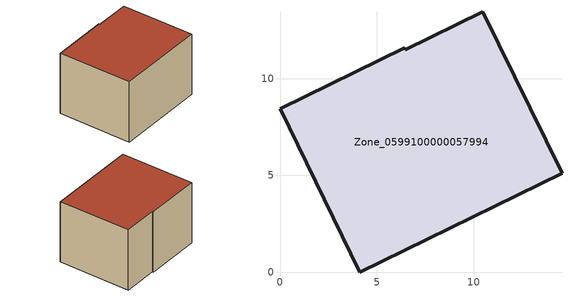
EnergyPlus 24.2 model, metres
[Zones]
Zone_0599100000057994
 floor ground (C_G): 4.12,0 0,8.46 6.43,11.6 6.47,11.5 10.47,13.46 14.55,5.11 z0
 wall outside (C_F): 4.12,0 14.55,5.11 10.47,13.46 6.47,11.5 6.43,11.6 0,8.46 4.12,0 z0:8.01
 roof outside (C_R): 0,8.46 4.12,0 14.55,5.11 10.47,13.46 6.47,11.5 6.43,11.6 z8.01
[BUILDING]
Pand.0599100000057994: North Axis=0; Terrain=City; Loads Convergence Tolerance Value=0.04; Temperature Convergence Tolerance Value=0.4; Solar Distribution=FullExterior; Maximum Number of Warmup Days=25; Minimum Number of Warmup Days=1
[Site:Location]
Rotterdam.The.Hague.AP_ZH_NLD Design_Conditions: Latitude=51.96; Longitude=4.45; Time Zone=1; Elevation=-4.5
[SITE:GROUNDTEMPERATURE:BUILDINGSURFACE]
18, 18, 18, 18, 18, 18, 18, 18, 18, 18, 18, 18
[MATERIAL] Thermal Absorptance=0.9; Solar Absorptance=0.7; Visible Absorptance=0.7
Name | Roughness | Thickness | Conductivity | Density | Specific Heat
G.TC.1965-1974 | MediumSmooth | 0.15 | 0.882353 | 540 | 1210
F.TC.1965-1974 | Rough | 0.3 | 0.697674 | 1920 | 840
R.TC.1965-1974 | MediumRough | 0.2 | 0.232558 | 1500 | 1000
[CONSTRUCTION]
C_G: G.TC.1965-1974
C_F: F.TC.1965-1974
C_R: R.TC.1965-1974
[ZONE]
Zone_0599100000057994: Type=1; Multiplier=1; Ceiling Height=Autocalculate; Volume=Autocalculate; Floor Area=autocalculate; Part of Total Floor Area=Yes
[ZONEINFILTRATION:DESIGNFLOWRATE]
Infil_Zone_0599100000057994: Zone or ZoneList or Space or SpaceList=Zone_0599100000057994; Schedule=AlwaysOn; Design Flow Rate Calculation Method=Flow/Area; Flow Rate per Floor Area=0.003; Constant Term Coefficient=1; Temperature Term Coefficient=0; Velocity Term Coefficient=0; Velocity Squared Term Coefficient=0
[HVACTEMPLATE:ZONE:IDEALLOADSAIRSYSTEM]
Zone_0599100000057994: Maximum Heating Supply Air Temperature=50; Minimum Cooling Supply Air Temperature=13; Maximum Heating Supply Air Humidity Ratio=0.0156; Minimum Cooling Supply Air Humidity Ratio=0.0077; Heating Limit=NoLimit; Cooling Limit=NoLimit; Dehumidification Control Type=ConstantSensibleHeatRatio; Cooling Sensible Heat Ratio=0.7; Dehumidification Setpoint=60; Humidification Control Type=None; Humidification Setpoint=30; Outdoor Air Method=None; Outdoor Air Flow Rate per Person=0.00944; Outdoor Air Flow Rate per Zone Floor Area=0; Outdoor Air Flow Rate per Zone=0; Demand Controlled Ventilation Type=None; Outdoor Air Economizer Type=NoEconomizer; Heat Recovery Type=None; Sensible Heat Recovery Effectiveness=0.7; Latent Heat Recovery Effectiveness=0.65
[ZONECONTROL:THERMOSTAT]
ThermostatControl_Zone_0599100000057994: Zone or ZoneList=Zone_0599100000057994; Control Type Schedule=DualSetpointControlType; Control 1=Thermostat_Zone_0599100000057994; Temperature Difference Between Cutout And Setpoint=0
[THERMOSTATSETPOINT:DUALSETPOINT]
Thermostat_Zone_0599100000057994: Heating Setpoint Temperature Schedule=HeatingSetpoint_Zone_0599100000057994; Cooling Setpoint Temperature Schedule=CoolingSetpoint_Zone_0599100000057994
[SCHEDULE:COMPACT]
HeatingSetpoint_Zone_0599100000057994: Through: 12/31, For: AllDays, Until: 24:00, 21
CoolingSetpoint_Zone_0599100000057994: Through: 12/31, For: AllDays, Until: 24:00, 24
DualSetpointControlType: Through: 12/31, For: AllDays, Until: 24:00, 4
AlwaysOn: Through: 12/31, For: AllDays, Until: 24:00, 1
